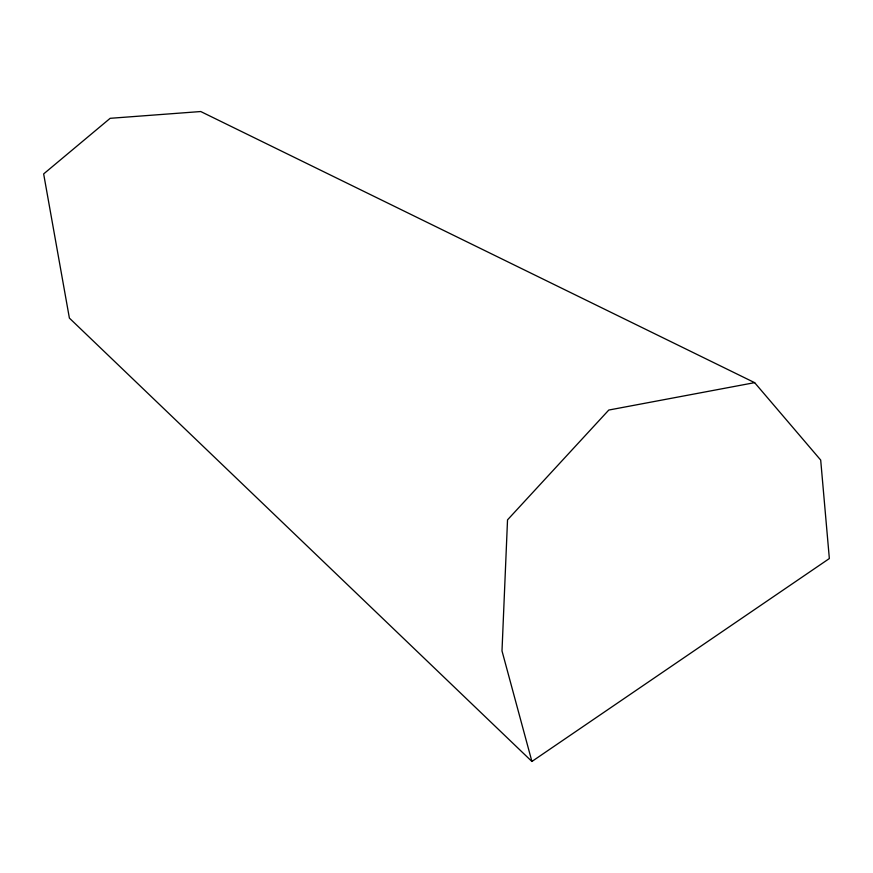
<?xml version="1.0" encoding="UTF-8"?>
<svg xmlns="http://www.w3.org/2000/svg" width="873" height="873" viewBox="0 0 873 873"><rect width="100%" height="100%" fill="white"/><g stroke="black" fill="none" stroke-linecap="round" stroke-linejoin="round"><path stroke-width="1.31" d="M531.908 761.463L829.35 558.545L820.696 460.071L754.632 382.647L200.735 111.537L110.173 118.313L43.65 173.913L69.393 318.099L531.908 761.463L501.997 650.898L507.529 519.861L608.787 410.048L754.632 382.647"/></g></svg>
